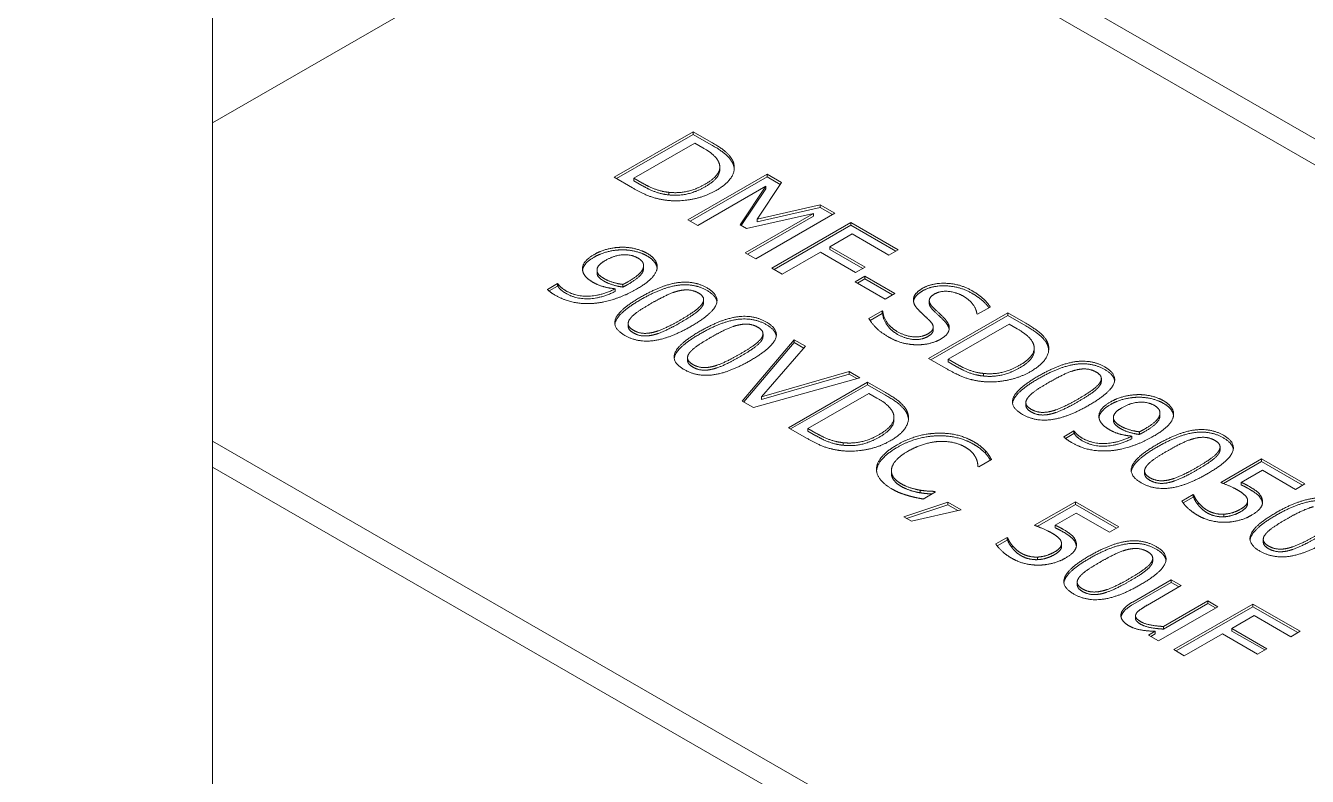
# Model space of a CAD drawing. Header units: millimetres. Extents: x 0 to 8410, y 0 to 5940.
# Drawn here: x 6881.33 to 6921.43, y 4915.36 to 4938.84 of the extents above; entities that cross this region are included whole.
import ezdxf

# ---------------------------------------------------------------- set-up
doc = ezdxf.new("R2010")
doc.units = ezdxf.units.MM
doc.header["$LTSCALE"] = 10
doc.layers.add('가시적인 것(ISO)', color=3, linetype='Continuous', lineweight=5, true_color=0x00ff00)
doc.layers.add('해치(ISO)', color=7, linetype='Continuous', lineweight=5)

msp = doc.modelspace()

# ---------------------------------------------------------------- hatches: boundary and pattern name
at = {"layer": '해치(ISO)'}
h = msp.add_hatch(dxfattribs=at)
h.set_pattern_fill('ANSI31', color=256, scale=254, angle=75, style=0)
h.set_pattern_definition([(119.99998, (0, 0), (-27.49631, -15.87499), [])])
edge = h.paths.add_edge_path()
edge.add_line((7404.266, 4779.834), (7404.266, 4781.463))
edge.add_line((7404.266, 4781.463), (7404.266, 4781.939))
edge.add_line((7404.266, 4781.939), (7404.266, 4785.699))
edge.add_line((7404.266, 4785.699), (7404.266, 4786.359))
edge.add_line((7404.266, 4786.359), (7404.266, 4792.156))
edge.add_line((7404.266, 4792.156), (7404.266, 4792.172))
edge.add_line((7404.266, 4792.172), (7404.266, 4792.297))
edge.add_line((7404.266, 4792.297), (7404.266, 4796.599))
edge.add_line((7404.266, 4796.599), (7404.266, 4801.485))
edge.add_line((7404.266, 4801.485), (7404.266, 4808.841))
edge.add_line((7404.266, 4808.841), (7404.266, 4812.536))
edge.add_line((7404.266, 4812.536), (7403.364, 4813.055))
edge.add_line((7403.364, 4813.055), (7401.607, 4814.067))
edge.add_line((7401.607, 4814.067), (7401.098, 4814.36))
edge.add_line((7401.098, 4814.36), (7399.485, 4815.289))
edge.add_line((7399.485, 4815.289), (7381.652, 4825.558))
edge.add_line((7381.652, 4825.558), (7377.402, 4828.006))
edge.add_line((7377.402, 4828.006), (7375.982, 4828.824))
edge.add_line((7375.982, 4828.824), (7375.982, 4827.189))
edge.add_ellipse((7378.103, 4825.967), major_axis=(1.497, -2.6), ratio=0.578093, start_angle=225.1108, end_angle=315.1108)
edge.add_line((7378.103, 4823.514), (7397.549, 4812.316))
edge.add_ellipse((7397.549, 4808.637), major_axis=(2.246, -3.9), ratio=0.578093, start_angle=45.1108, end_angle=135.1108, ccw=False)
edge.add_line((7400.731, 4806.805), (7400.731, 4784.323))
edge.add_ellipse((7402.852, 4783.101), major_axis=(1.497, -2.6), ratio=0.578093, start_angle=225.1108, end_angle=315.1108)
edge.add_line((7402.852, 4780.648), (7404.266, 4779.834))
edge = h.paths.add_edge_path()
edge.add_line((6488.28, 5307.315), (6489.694, 5306.501))
edge.add_ellipse((6489.694, 5308.954), major_axis=(1.497, -2.6), ratio=0.578093, start_angle=315.1108, end_angle=405.1108)
edge.add_line((6491.816, 5307.732), (6491.816, 5330.214))
edge.add_ellipse((6494.998, 5328.382), major_axis=(-2.246, 3.9), ratio=0.578093, start_angle=315.1108, end_angle=405.1108, ccw=False)
edge.add_line((6494.998, 5332.061), (6514.443, 5320.863))
edge.add_ellipse((6514.443, 5323.316), major_axis=(1.497, -2.6), ratio=0.578093, start_angle=315.1108, end_angle=405.1108)
edge.add_line((6516.564, 5322.094), (6516.564, 5323.729))
edge.add_line((6516.564, 5323.729), (6498.559, 5334.098))
edge.add_line((6498.559, 5334.098), (6498.547, 5334.105))
edge.add_line((6498.547, 5334.105), (6488.28, 5340.017))
edge.add_line((6488.28, 5340.017), (6488.28, 5307.315))

# ---------------------------------------------------------------- linework, layer by layer
at = {"layer": '가시적인 것(ISO)'}
for p, q in [((6887.176, 3452.778), (6887.176, 5110.308)), ((6903.98, 4945.483), (6944.639, 4922.069)), ((6903.273, 4945.075), (6887.176, 4935.806)), ((6943.932, 4921.662), (6903.273, 4945.075)), ((6899.74, 4934.098), (6902.215, 4935.523)), ((6902.215, 4935.523), (6902.778, 4935.198)), ((6902.215, 4935.523), (6902.215, 4935.441)), ((6899.811, 4934.057), (6902.215, 4935.441)), ((6902.259, 4935.169), (6900.354, 4934.072)), ((6902.215, 4935.441), (6902.778, 4935.117)), ((6902.51, 4935.025), (6902.259, 4935.169)), ((6903.044, 4934.424), (6903.044, 4934.342)), ((6900.309, 4933.77), (6899.74, 4934.098)), ((6900.354, 4934.072), (6900.354, 4933.99)), ((6900.354, 4934.072), (6900.604, 4933.928)), ((6900.354, 4933.99), (6900.604, 4933.846)), ((6902.048, 4932.768), (6904.523, 4934.193)), ((6902.119, 4932.727), (6904.523, 4934.112)), ((6904.972, 4933.935), (6904.212, 4932.786)), ((6904.523, 4934.193), (6904.972, 4933.935)), ((6904.523, 4934.193), (6904.523, 4934.112)), ((6904.523, 4934.112), (6904.933, 4933.876)), ((6901.453, 4933.629), (6901.453, 4933.547)), ((6904.487, 4933.819), (6902.355, 4932.592)), ((6903.677, 4932.616), (6904.487, 4933.819)), ((6903.716, 4932.593), (6904.487, 4933.738)), ((6904.487, 4933.819), (6904.487, 4933.738)), ((6904.212, 4932.786), (6906.188, 4933.235)), ((6904.212, 4932.704), (6906.188, 4933.153)), ((6906.188, 4933.235), (6906.645, 4932.972)), ((6906.188, 4933.235), (6906.188, 4933.153)), ((6906.188, 4933.153), (6906.574, 4932.931)), ((6902.355, 4932.592), (6902.048, 4932.768)), ((6903.841, 4931.736), (6905.973, 4932.963)), ((6905.973, 4932.963), (6903.877, 4932.5)), ((6903.912, 4931.695), (6905.973, 4932.882)), ((6906.645, 4932.972), (6904.17, 4931.546)), ((6904.212, 4932.786), (6904.212, 4932.704)), ((6904.672, 4931.258), (6907.146, 4932.683)), ((6905.973, 4932.963), (6905.973, 4932.882)), ((6907.146, 4932.683), (6908.627, 4931.831)), ((6907.146, 4932.683), (6907.146, 4932.601)), ((6903.877, 4932.5), (6903.677, 4932.616)), ((6904.743, 4931.217), (6907.146, 4932.601)), ((6907.183, 4932.325), (6906.485, 4931.923)), ((6907.146, 4932.601), (6908.556, 4931.79)), ((6908.334, 4931.662), (6907.183, 4932.325)), ((6906.485, 4931.923), (6907.588, 4931.288)), ((6906.485, 4931.923), (6906.485, 4931.841)), ((6904.17, 4931.546), (6903.841, 4931.736)), ((6906.192, 4931.754), (6905, 4931.068)), ((6907.295, 4931.119), (6906.192, 4931.754)), ((6906.485, 4931.841), (6907.517, 4931.247)), ((6908.627, 4931.831), (6908.334, 4931.662)), ((6899.204, 4931.193), (6899.204, 4931.111)), ((6900.657, 4931.311), (6900.657, 4931.229)), ((6900.658, 4931.337), (6900.658, 4931.255)), ((6905, 4931.068), (6904.672, 4931.258)), ((6907.588, 4931.288), (6907.295, 4931.119)), ((6897.649, 4930.593), (6897.967, 4930.776)), ((6897.702, 4930.542), (6897.967, 4930.695)), ((6897.967, 4930.776), (6897.983, 4930.767)), ((6897.967, 4930.776), (6897.967, 4930.695)), ((6897.967, 4930.695), (6897.983, 4930.685)), ((6897.983, 4930.767), (6897.983, 4930.685)), ((6900.015, 4930.747), (6900.015, 4930.666)), ((6907.279, 4930.83), (6907.58, 4931.004)), ((6908.215, 4930.291), (6907.279, 4930.83)), ((6907.35, 4930.789), (6907.58, 4930.922)), ((6907.58, 4931.004), (6908.516, 4930.464)), ((6907.58, 4931.004), (6907.58, 4930.922)), ((6907.58, 4930.922), (6908.445, 4930.423)), ((6899.774, 4930.611), (6899.774, 4930.529)), ((6902.539, 4930.272), (6902.539, 4930.19)), ((6908.516, 4930.464), (6908.215, 4930.291)), ((6907.708, 4929.68), (6908.121, 4929.918)), ((6908.121, 4929.918), (6908.145, 4929.904)), ((6908.121, 4929.918), (6908.121, 4929.836)), ((6908.145, 4929.904), (6908.145, 4929.822)), ((6909.577, 4928.433), (6912.052, 4929.858)), ((6909.598, 4930.241), (6909.598, 4930.159)), ((6911.505, 4930.039), (6911.111, 4929.813)), ((6912.052, 4929.858), (6912.616, 4929.533)), ((6912.052, 4929.858), (6912.052, 4929.776)), ((6900.178, 4929.523), (6900.178, 4929.441)), ((6907.746, 4929.62), (6908.121, 4929.836)), ((6908.121, 4929.836), (6908.145, 4929.822)), ((6909.648, 4928.392), (6912.052, 4929.776)), ((6912.096, 4929.504), (6910.191, 4928.407)), ((6911.111, 4929.813), (6911.087, 4929.827)), ((6912.052, 4929.776), (6912.616, 4929.452)), ((6912.347, 4929.36), (6912.096, 4929.504)), ((6904.396, 4929.202), (6904.396, 4929.121)), ((6909.723, 4929.408), (6909.723, 4929.327)), ((6903.745, 4927.098), (6905.368, 4929.014)), ((6903.792, 4927.071), (6905.368, 4928.932)), ((6905.721, 4928.811), (6904.351, 4927.232)), ((6905.368, 4929.014), (6905.721, 4928.811)), ((6905.368, 4929.014), (6905.368, 4928.932)), ((6905.368, 4928.932), (6905.674, 4928.756)), ((6912.881, 4928.759), (6912.881, 4928.677)), ((6902.035, 4928.454), (6902.035, 4928.372)), ((6910.147, 4928.105), (6909.577, 4928.433)), ((6910.191, 4928.407), (6910.191, 4928.326)), ((6910.191, 4928.407), (6910.442, 4928.263)), ((6910.191, 4928.326), (6910.442, 4928.181)), ((6904.351, 4927.232), (6907.093, 4928.021)), ((6904.351, 4927.15), (6907.093, 4927.939)), ((6907.093, 4928.021), (6907.428, 4927.828)), ((6907.093, 4928.021), (6907.093, 4927.939)), ((6907.093, 4927.939), (6907.332, 4927.801)), ((6911.29, 4927.964), (6911.29, 4927.882)), ((6907.428, 4927.828), (6904.1, 4926.893)), ((6905.189, 4926.266), (6907.664, 4927.692)), ((6905.26, 4926.225), (6907.664, 4927.61)), ((6907.664, 4927.692), (6908.228, 4927.367)), ((6907.664, 4927.692), (6907.664, 4927.61)), ((6907.664, 4927.61), (6908.228, 4927.285)), ((6914.981, 4927.8), (6914.981, 4927.718)), ((6904.1, 4926.893), (6903.745, 4927.098)), ((6904.351, 4927.232), (6904.351, 4927.15)), ((6907.708, 4927.338), (6905.803, 4926.241)), ((6907.959, 4927.194), (6907.708, 4927.338)), ((6912.62, 4927.051), (6912.62, 4926.97)), ((6916.813, 4926.7), (6916.813, 4926.619)), ((6916.814, 4926.726), (6916.814, 4926.644)), ((6905.759, 4925.938), (6905.189, 4926.266)), ((6905.803, 4926.241), (6905.803, 4926.159)), ((6905.803, 4926.241), (6906.054, 4926.097)), ((6908.494, 4926.593), (6908.494, 4926.511)), ((6915.36, 4926.582), (6915.36, 4926.501)), ((6887.176, 4925.841), (6919.183, 4907.41)), ((6905.803, 4926.159), (6906.054, 4926.015)), ((6913.805, 4925.982), (6914.124, 4926.166)), ((6913.858, 4925.931), (6914.124, 4926.084)), ((6914.124, 4926.166), (6914.14, 4926.156)), ((6914.124, 4926.166), (6914.124, 4926.084)), ((6914.124, 4926.084), (6914.14, 4926.075)), ((6914.14, 4926.156), (6914.14, 4926.075)), ((6915.931, 4926), (6915.931, 4925.919)), ((6916.171, 4926.137), (6916.171, 4926.055)), ((6906.902, 4925.797), (6906.902, 4925.716)), ((6911.361, 4925.54), (6911.361, 4925.458)), ((6918.695, 4925.661), (6918.695, 4925.579)), ((6911.148, 4925.039), (6911.122, 4925.054)), ((6911.545, 4925.267), (6911.148, 4925.039)), ((6918.715, 4924.552), (6919.99, 4925.287)), ((6918.8, 4924.519), (6919.99, 4925.205)), ((6919.99, 4925.287), (6921.348, 4924.505)), ((6919.99, 4925.287), (6919.99, 4925.205)), ((6919.99, 4925.205), (6921.277, 4924.464)), ((6918.476, 4907.003), (6887.176, 4925.027)), ((6908.413, 4924.92), (6908.413, 4924.839)), ((6916.334, 4924.912), (6916.334, 4924.831)), ((6920.018, 4924.936), (6919.358, 4924.556)), ((6921.057, 4924.337), (6920.018, 4924.936)), ((6909.311, 4924.311), (6909.311, 4924.229)), ((6909.796, 4924.26), (6909.403, 4924.034)), ((6909.772, 4924.274), (6909.796, 4924.26)), ((6909.772, 4924.274), (6909.772, 4924.246)), ((6919.358, 4924.556), (6919.358, 4924.474)), ((6921.348, 4924.505), (6921.057, 4924.337)), ((6908.798, 4923.479), (6910.179, 4923.938)), ((6908.888, 4923.428), (6910.179, 4923.856)), ((6910.179, 4923.938), (6910.594, 4923.699)), ((6910.179, 4923.938), (6910.179, 4923.856)), ((6910.179, 4923.856), (6910.493, 4923.676)), ((6912.893, 4923.212), (6914.168, 4923.946)), ((6912.978, 4923.179), (6914.168, 4923.864)), ((6914.168, 4923.946), (6915.526, 4923.164)), ((6914.168, 4923.946), (6914.168, 4923.864)), ((6914.168, 4923.864), (6915.455, 4923.123)), ((6917.501, 4923.971), (6917.852, 4924.173)), ((6917.541, 4923.912), (6917.852, 4924.092)), ((6917.852, 4924.173), (6917.876, 4924.159)), ((6917.852, 4924.173), (6917.852, 4924.092)), ((6917.852, 4924.092), (6917.876, 4924.078)), ((6917.876, 4924.159), (6917.876, 4924.078)), ((6918.011, 4923.93), (6918.011, 4923.848)), ((6919.557, 4923.977), (6919.557, 4923.896)), ((6909.04, 4923.34), (6908.798, 4923.479)), ((6910.594, 4923.699), (6909.04, 4923.34)), ((6914.197, 4923.595), (6913.537, 4923.215)), ((6915.235, 4922.997), (6914.197, 4923.595)), ((6918.809, 4923.56), (6918.809, 4923.478)), ((6913.537, 4923.215), (6913.537, 4923.133)), ((6915.526, 4923.164), (6915.235, 4922.997)), ((6911.68, 4922.631), (6912.03, 4922.833)), ((6911.719, 4922.572), (6912.03, 4922.751)), ((6912.03, 4922.833), (6912.055, 4922.819)), ((6912.03, 4922.833), (6912.03, 4922.751)), ((6912.03, 4922.751), (6912.055, 4922.737)), ((6912.055, 4922.819), (6912.055, 4922.737)), ((6913.736, 4922.637), (6913.736, 4922.555)), ((6920.048, 4922.773), (6920.048, 4922.692)), ((6912.189, 4922.589), (6912.189, 4922.507)), ((6912.987, 4922.219), (6912.987, 4922.138)), ((6916.588, 4922.182), (6916.588, 4922.1)), ((6914.227, 4921.433), (6914.227, 4921.351)), ((6915.963, 4920.813), (6917.169, 4921.507)), ((6915.963, 4920.731), (6917.169, 4921.425)), ((6917.169, 4921.507), (6917.482, 4921.327)), ((6917.169, 4921.507), (6917.169, 4921.425)), ((6917.169, 4921.425), (6917.411, 4921.286)), ((6917.482, 4921.327), (6916.423, 4920.717)), ((6918.627, 4920.667), (6916.77, 4919.598)), ((6916.926, 4920.048), (6918.314, 4920.847)), ((6916.926, 4919.966), (6918.314, 4920.766)), ((6917.247, 4919.323), (6919.722, 4920.748)), ((6917.318, 4919.282), (6919.722, 4920.666)), ((6918.314, 4920.847), (6918.627, 4920.667)), ((6918.314, 4920.847), (6918.314, 4920.766)), ((6918.314, 4920.766), (6918.556, 4920.626)), ((6919.722, 4920.748), (6921.202, 4919.896)), ((6919.722, 4920.748), (6919.722, 4920.666)), ((6919.722, 4920.666), (6921.131, 4919.855)), ((6916.05, 4920.38), (6916.05, 4920.298)), ((6919.758, 4920.39), (6919.06, 4919.988)), ((6920.909, 4919.727), (6919.758, 4920.39)), ((6916.457, 4919.778), (6916.661, 4919.896)), ((6916.661, 4919.896), (6916.661, 4919.814)), ((6916.926, 4920.048), (6916.926, 4919.966)), ((6918.767, 4919.82), (6917.576, 4919.133)), ((6919.87, 4919.184), (6918.767, 4919.82)), ((6919.06, 4919.988), (6920.163, 4919.353)), ((6919.06, 4919.988), (6919.06, 4919.906)), ((6919.06, 4919.906), (6920.092, 4919.312)), ((6921.202, 4919.896), (6920.909, 4919.727)), ((6916.77, 4919.598), (6916.457, 4919.778)), ((6916.528, 4919.737), (6916.661, 4919.814)), ((6917.576, 4919.133), (6917.247, 4919.323)), ((6920.163, 4919.353), (6919.87, 4919.184))]:
    msp.add_line(p, q, dxfattribs=at)
for points in [[(6902.778, 4935.198), (6903.127, 4934.997), (6903.42, 4934.709), (6903.468, 4934.575)], [(6902.778, 4935.117), (6903.127, 4934.916), (6903.42, 4934.627), (6903.468, 4934.493)], [(6903.015, 4934.563), (6902.961, 4934.684), (6902.732, 4934.897), (6902.51, 4935.025)], [(6902.588, 4933.885), (6902.873, 4934.049), (6903.087, 4934.39), (6903.015, 4934.563)], [(6903.468, 4934.575), (6903.548, 4934.346), (6903.288, 4933.893), (6902.927, 4933.685)], [(6903.468, 4934.493), (6903.492, 4934.426), (6903.497, 4934.36)], [(6900.604, 4933.928), (6900.823, 4933.802), (6901.224, 4933.652), (6901.453, 4933.629)], [(6901.453, 4933.629), (6901.741, 4933.596), (6902.299, 4933.719), (6902.588, 4933.885)], [(6901.384, 4933.379), (6901.078, 4933.42), (6900.61, 4933.596), (6900.309, 4933.77)], [(6900.604, 4933.846), (6900.823, 4933.72), (6901.224, 4933.57), (6901.453, 4933.547)], [(6902.927, 4933.685), (6902.588, 4933.49), (6901.767, 4933.334), (6901.384, 4933.379)], [(6901.453, 4933.547), (6901.741, 4933.515), (6902.299, 4933.637), (6902.588, 4933.803)], [(6899.119, 4931.686), (6899.309, 4931.796), (6899.75, 4931.907), (6899.973, 4931.91)], [(6899.973, 4931.91), (6900.186, 4931.915), (6900.607, 4931.813), (6900.759, 4931.726)], [(6898.756, 4931.168), (6898.726, 4931.303), (6898.9, 4931.561), (6899.119, 4931.686)], [(6899.119, 4931.605), (6899.309, 4931.714), (6899.75, 4931.825), (6899.973, 4931.829)], [(6899.47, 4931.5), (6899.313, 4931.41), (6899.191, 4931.248), (6899.207, 4931.155)], [(6900.486, 4931.571), (6900.282, 4931.689), (6899.746, 4931.66), (6899.47, 4931.5)], [(6899.973, 4931.829), (6900.186, 4931.833), (6900.607, 4931.732), (6900.759, 4931.644)], [(6900.657, 4931.311), (6900.665, 4931.399), (6900.575, 4931.52), (6900.486, 4931.571)], [(6900.759, 4931.726), (6900.93, 4931.628), (6901.092, 4931.402), (6901.086, 4931.281)], [(6899.087, 4930.809), (6898.95, 4930.887), (6898.784, 4931.052), (6898.756, 4931.168)], [(6899.204, 4931.111), (6899.204, 4931.093), (6899.207, 4931.073)], [(6899.207, 4931.155), (6899.219, 4931.088), (6899.343, 4930.977), (6899.436, 4930.924)], [(6899.207, 4931.073), (6899.219, 4931.006), (6899.343, 4930.896), (6899.436, 4930.842)], [(6900.178, 4930.834), (6900.428, 4930.978), (6900.653, 4931.214), (6900.657, 4931.311)], [(6900.178, 4930.752), (6900.428, 4930.897), (6900.653, 4931.132), (6900.657, 4931.229)], [(6901.086, 4931.281), (6901.078, 4931.129), (6900.777, 4930.794), (6900.438, 4930.598)], [(6900.657, 4931.229), (6900.658, 4931.243), (6900.658, 4931.255)], [(6897.983, 4930.767), (6898.002, 4930.729), (6898.136, 4930.603), (6898.226, 4930.551)], [(6897.983, 4930.685), (6898.002, 4930.647), (6898.136, 4930.521), (6898.226, 4930.469)], [(6899.774, 4930.611), (6899.552, 4930.635), (6899.229, 4930.727), (6899.087, 4930.809)], [(6899.436, 4930.924), (6899.542, 4930.863), (6899.861, 4930.765), (6900.015, 4930.747)], [(6899.436, 4930.842), (6899.542, 4930.781), (6899.861, 4930.683), (6900.015, 4930.666)], [(6900.015, 4930.747), (6900.041, 4930.76), (6900.127, 4930.805), (6900.178, 4930.834)], [(6900.015, 4930.666), (6900.041, 4930.678), (6900.127, 4930.723), (6900.178, 4930.752)], [(6900.567, 4930.351), (6901.237, 4930.737), (6902.243, 4930.871), (6902.648, 4930.638)], [(6900.567, 4930.27), (6901.237, 4930.655), (6902.243, 4930.789), (6902.648, 4930.556)], [(6909.389, 4930.627), (6909.689, 4930.8), (6910.566, 4930.765), (6910.929, 4930.555)], [(6909.389, 4930.545), (6909.689, 4930.719), (6910.566, 4930.683), (6910.929, 4930.474)], [(6897.895, 4930.411), (6897.829, 4930.449), (6897.693, 4930.544), (6897.649, 4930.593)], [(6899.127, 4930.157), (6898.792, 4930.128), (6898.188, 4930.243), (6897.895, 4930.411)], [(6898.226, 4930.551), (6898.551, 4930.364), (6899.351, 4930.398), (6899.774, 4930.611)], [(6898.226, 4930.469), (6898.551, 4930.282), (6899.351, 4930.316), (6899.774, 4930.529)], [(6900.438, 4930.598), (6900.131, 4930.422), (6899.444, 4930.185), (6899.127, 4930.157)], [(6900.071, 4929.154), (6899.662, 4929.389), (6899.915, 4929.976), (6900.567, 4930.351)], [(6901.744, 4930.542), (6901.567, 4930.498), (6901.146, 4930.297), (6900.904, 4930.157)], [(6902.374, 4930.48), (6902.235, 4930.559), (6901.926, 4930.587), (6901.744, 4930.542)], [(6902.648, 4930.638), (6903.056, 4930.403), (6902.797, 4929.813), (6902.151, 4929.441)], [(6902.48, 4930.123), (6902.556, 4930.224), (6902.512, 4930.4), (6902.374, 4930.48)], [(6902.648, 4930.556), (6902.928, 4930.395), (6902.955, 4930.206)], [(6909.102, 4930.277), (6909.108, 4930.368), (6909.244, 4930.544), (6909.389, 4930.627)], [(6909.292, 4929.916), (6909.198, 4930.009), (6909.098, 4930.185), (6909.102, 4930.277)], [(6909.766, 4930.449), (6909.609, 4930.359), (6909.589, 4930.156), (6909.704, 4930.042)], [(6910.666, 4930.379), (6910.438, 4930.51), (6909.94, 4930.55), (6909.766, 4930.449)], [(6911.087, 4929.827), (6911.077, 4929.957), (6910.869, 4930.262), (6910.666, 4930.379)], [(6910.929, 4930.555), (6911.138, 4930.435), (6911.424, 4930.175), (6911.505, 4930.039)], [(6900.904, 4930.157), (6900.643, 4930.007), (6900.326, 4929.788), (6900.242, 4929.679)], [(6901.814, 4929.635), (6902.069, 4929.782), (6902.404, 4930.021), (6902.48, 4930.123)], [(6901.814, 4929.554), (6902.069, 4929.7), (6902.404, 4929.939), (6902.48, 4930.041)], [(6902.48, 4930.041), (6902.539, 4930.12), (6902.539, 4930.19)], [(6908.145, 4929.904), (6908.155, 4929.723), (6908.398, 4929.389), (6908.588, 4929.279)], [(6909.627, 4929.593), (6909.545, 4929.678), (6909.399, 4929.813), (6909.292, 4929.916)], [(6909.598, 4930.159), (6909.598, 4930.065), (6909.704, 4929.96)], [(6909.704, 4930.042), (6909.78, 4929.965), (6910.01, 4929.749), (6910.081, 4929.674)], [(6909.704, 4929.96), (6909.78, 4929.884), (6910.01, 4929.668), (6910.081, 4929.592)], [(6900.242, 4929.679), (6900.162, 4929.578), (6900.202, 4929.395), (6900.346, 4929.312)], [(6900.972, 4929.252), (6901.142, 4929.295), (6901.559, 4929.489), (6901.814, 4929.635)], [(6900.972, 4929.17), (6901.142, 4929.213), (6901.559, 4929.407), (6901.814, 4929.554)], [(6902.424, 4929.282), (6903.094, 4929.668), (6904.1, 4929.802), (6904.506, 4929.568)], [(6902.424, 4929.2), (6903.094, 4929.586), (6904.1, 4929.72), (6904.506, 4929.487)], [(6903.601, 4929.472), (6903.425, 4929.429), (6903.003, 4929.228), (6902.761, 4929.088)], [(6904.231, 4929.41), (6904.092, 4929.49), (6903.784, 4929.517), (6903.601, 4929.472)], [(6904.506, 4929.568), (6904.913, 4929.334), (6904.654, 4928.744), (6904.008, 4928.372)], [(6904.506, 4929.487), (6904.785, 4929.326), (6904.812, 4929.136)], [(6908.328, 4929.101), (6908.059, 4929.256), (6907.794, 4929.538), (6907.708, 4929.68)], [(6908.145, 4929.822), (6908.155, 4929.641), (6908.398, 4929.307), (6908.588, 4929.198)], [(6909.553, 4929.2), (6909.702, 4929.285), (6909.74, 4929.476), (6909.627, 4929.593)], [(6910.081, 4929.674), (6910.257, 4929.483), (6910.179, 4929.165), (6909.948, 4929.032)], [(6910.081, 4929.592), (6910.203, 4929.459), (6910.222, 4929.342)], [(6912.616, 4929.533), (6912.965, 4929.332), (6913.257, 4929.044), (6913.306, 4928.91)], [(6912.616, 4929.452), (6912.965, 4929.251), (6913.257, 4928.962), (6913.306, 4928.828)], [(6902.151, 4929.441), (6901.485, 4929.058), (6900.474, 4928.922), (6900.071, 4929.154)], [(6900.346, 4929.312), (6900.482, 4929.233), (6900.791, 4929.206), (6900.972, 4929.252)], [(6900.346, 4929.23), (6900.482, 4929.152), (6900.791, 4929.124), (6900.972, 4929.17)], [(6901.928, 4928.084), (6901.519, 4928.32), (6901.772, 4928.907), (6902.424, 4929.282)], [(6902.761, 4929.088), (6902.5, 4928.938), (6902.183, 4928.718), (6902.099, 4928.61)], [(6903.671, 4928.566), (6903.926, 4928.712), (6904.261, 4928.952), (6904.337, 4929.053)], [(6904.337, 4929.053), (6904.413, 4929.155), (6904.369, 4929.33), (6904.231, 4929.41)], [(6904.337, 4928.971), (6904.396, 4929.05), (6904.396, 4929.121)], [(6909.198, 4928.859), (6908.971, 4928.865), (6908.554, 4928.971), (6908.328, 4929.101)], [(6908.588, 4929.279), (6908.861, 4929.122), (6909.367, 4929.092), (6909.553, 4929.2)], [(6908.588, 4929.198), (6908.861, 4929.04), (6909.367, 4929.01), (6909.553, 4929.118)], [(6912.852, 4928.898), (6912.798, 4929.019), (6912.569, 4929.232), (6912.347, 4929.36)], [(6903.671, 4928.484), (6903.926, 4928.631), (6904.261, 4928.87), (6904.337, 4928.971)], [(6909.948, 4929.032), (6909.802, 4928.948), (6909.403, 4928.854), (6909.198, 4928.859)], [(6912.425, 4928.22), (6912.71, 4928.384), (6912.924, 4928.725), (6912.852, 4928.898)], [(6913.306, 4928.91), (6913.386, 4928.681), (6913.125, 4928.228), (6912.764, 4928.02)], [(6913.306, 4928.828), (6913.329, 4928.761), (6913.334, 4928.695)], [(6904.008, 4928.372), (6903.342, 4927.988), (6902.332, 4927.852), (6901.928, 4928.084)], [(6902.099, 4928.61), (6902.019, 4928.508), (6902.059, 4928.326), (6902.203, 4928.242)], [(6902.203, 4928.242), (6902.34, 4928.164), (6902.648, 4928.136), (6902.829, 4928.182)], [(6902.829, 4928.182), (6902.999, 4928.225), (6903.417, 4928.419), (6903.671, 4928.566)], [(6902.829, 4928.101), (6902.999, 4928.143), (6903.417, 4928.337), (6903.671, 4928.484)], [(6910.442, 4928.263), (6910.66, 4928.137), (6911.061, 4927.987), (6911.29, 4927.964)], [(6913.009, 4927.879), (6913.679, 4928.265), (6914.685, 4928.399), (6915.09, 4928.166)], [(6913.009, 4927.798), (6913.679, 4928.183), (6914.685, 4928.317), (6915.09, 4928.084)], [(6902.203, 4928.161), (6902.34, 4928.082), (6902.648, 4928.054), (6902.829, 4928.101)], [(6911.222, 4927.714), (6910.915, 4927.755), (6910.448, 4927.931), (6910.147, 4928.105)], [(6910.442, 4928.181), (6910.66, 4928.055), (6911.061, 4927.905), (6911.29, 4927.882)], [(6912.764, 4928.02), (6912.425, 4927.825), (6911.605, 4927.669), (6911.222, 4927.714)], [(6911.29, 4927.964), (6911.579, 4927.931), (6912.136, 4928.054), (6912.425, 4928.22)], [(6911.29, 4927.882), (6911.579, 4927.85), (6912.136, 4927.972), (6912.425, 4928.138)], [(6912.513, 4926.682), (6912.104, 4926.917), (6912.357, 4927.504), (6913.009, 4927.879)], [(6914.186, 4928.07), (6914.009, 4928.026), (6913.588, 4927.825), (6913.346, 4927.685)], [(6914.816, 4928.008), (6914.677, 4928.087), (6914.368, 4928.115), (6914.186, 4928.07)], [(6915.09, 4928.166), (6915.498, 4927.931), (6915.239, 4927.341), (6914.593, 4926.969)], [(6914.922, 4927.651), (6914.998, 4927.752), (6914.954, 4927.928), (6914.816, 4928.008)], [(6915.09, 4928.084), (6915.37, 4927.923), (6915.397, 4927.734)], [(6913.346, 4927.685), (6913.085, 4927.535), (6912.768, 4927.316), (6912.684, 4927.207)], [(6914.256, 4927.163), (6914.511, 4927.31), (6914.846, 4927.549), (6914.922, 4927.651)], [(6914.256, 4927.082), (6914.511, 4927.228), (6914.846, 4927.467), (6914.922, 4927.569)], [(6914.922, 4927.569), (6914.981, 4927.648), (6914.981, 4927.718)], [(6908.465, 4926.732), (6908.41, 4926.853), (6908.182, 4927.066), (6907.959, 4927.194)], [(6908.228, 4927.367), (6908.577, 4927.166), (6908.87, 4926.877), (6908.918, 4926.743)], [(6908.228, 4927.285), (6908.577, 4927.084), (6908.87, 4926.796), (6908.918, 4926.662)], [(6912.684, 4927.207), (6912.604, 4927.106), (6912.644, 4926.923), (6912.788, 4926.84)], [(6913.414, 4926.78), (6913.584, 4926.823), (6914.001, 4927.017), (6914.256, 4927.163)], [(6913.414, 4926.698), (6913.584, 4926.741), (6914.001, 4926.935), (6914.256, 4927.082)], [(6914.912, 4926.557), (6914.882, 4926.692), (6915.056, 4926.95), (6915.275, 4927.076)], [(6915.275, 4927.076), (6915.466, 4927.185), (6915.907, 4927.296), (6916.129, 4927.3)], [(6915.275, 4926.994), (6915.466, 4927.104), (6915.907, 4927.214), (6916.129, 4927.218)], [(6916.643, 4926.96), (6916.438, 4927.078), (6915.903, 4927.049), (6915.626, 4926.89)], [(6916.129, 4927.3), (6916.342, 4927.304), (6916.763, 4927.203), (6916.916, 4927.115)], [(6916.129, 4927.218), (6916.342, 4927.223), (6916.763, 4927.121), (6916.916, 4927.033)], [(6916.916, 4927.115), (6917.086, 4927.017), (6917.248, 4926.792), (6917.242, 4926.67)], [(6908.037, 4926.054), (6908.322, 4926.218), (6908.537, 4926.559), (6908.465, 4926.732)], [(6908.918, 4926.743), (6908.998, 4926.515), (6908.737, 4926.062), (6908.376, 4925.854)], [(6908.918, 4926.662), (6908.941, 4926.595), (6908.947, 4926.529)], [(6914.593, 4926.969), (6913.927, 4926.586), (6912.916, 4926.45), (6912.513, 4926.682)], [(6912.788, 4926.84), (6912.924, 4926.762), (6913.233, 4926.734), (6913.414, 4926.78)], [(6912.788, 4926.758), (6912.924, 4926.68), (6913.233, 4926.652), (6913.414, 4926.698)], [(6915.626, 4926.89), (6915.47, 4926.8), (6915.347, 4926.637), (6915.363, 4926.544)], [(6916.334, 4926.223), (6916.585, 4926.368), (6916.809, 4926.603), (6916.813, 4926.7)], [(6917.242, 4926.67), (6917.234, 4926.518), (6916.934, 4926.183), (6916.595, 4925.988)], [(6916.813, 4926.7), (6916.821, 4926.788), (6916.731, 4926.909), (6916.643, 4926.96)], [(6916.813, 4926.619), (6916.814, 4926.632), (6916.814, 4926.644)], [(6915.243, 4926.198), (6915.107, 4926.276), (6914.94, 4926.442), (6914.912, 4926.557)], [(6915.36, 4926.501), (6915.36, 4926.482), (6915.363, 4926.463)], [(6915.363, 4926.544), (6915.375, 4926.477), (6915.5, 4926.367), (6915.592, 4926.313)], [(6915.363, 4926.463), (6915.375, 4926.396), (6915.5, 4926.285), (6915.592, 4926.232)], [(6915.592, 4926.313), (6915.698, 4926.252), (6916.017, 4926.154), (6916.171, 4926.137)], [(6916.334, 4926.142), (6916.585, 4926.286), (6916.809, 4926.522), (6916.813, 4926.619)], [(6906.834, 4925.548), (6906.527, 4925.588), (6906.06, 4925.765), (6905.759, 4925.938)], [(6906.054, 4926.097), (6906.272, 4925.971), (6906.674, 4925.821), (6906.902, 4925.797)], [(6906.054, 4926.015), (6906.272, 4925.889), (6906.674, 4925.739), (6906.902, 4925.716)], [(6908.376, 4925.854), (6908.037, 4925.659), (6907.217, 4925.503), (6906.834, 4925.548)], [(6906.902, 4925.797), (6907.191, 4925.765), (6907.749, 4925.888), (6908.037, 4926.054)], [(6906.902, 4925.716), (6907.191, 4925.683), (6907.749, 4925.806), (6908.037, 4925.972)], [(6908.593, 4925.729), (6908.904, 4925.908), (6909.524, 4926.083), (6909.844, 4926.094)], [(6908.593, 4925.648), (6908.904, 4925.827), (6909.524, 4926.001), (6909.844, 4926.012)], [(6909.905, 4925.836), (6909.674, 4925.823), (6909.175, 4925.669), (6908.936, 4925.532)], [(6909.844, 4926.094), (6910.159, 4926.105), (6910.739, 4925.972), (6910.99, 4925.827)], [(6909.844, 4926.012), (6910.159, 4926.023), (6910.739, 4925.89), (6910.99, 4925.746)], [(6910.707, 4925.667), (6910.548, 4925.758), (6910.135, 4925.846), (6909.905, 4925.836)], [(6914.052, 4925.801), (6913.985, 4925.839), (6913.849, 4925.933), (6913.805, 4925.982)], [(6914.14, 4926.156), (6914.158, 4926.118), (6914.292, 4925.992), (6914.383, 4925.94)], [(6914.14, 4926.075), (6914.158, 4926.036), (6914.292, 4925.911), (6914.383, 4925.859)], [(6914.383, 4925.94), (6914.707, 4925.753), (6915.508, 4925.787), (6915.931, 4926)], [(6914.383, 4925.859), (6914.707, 4925.672), (6915.508, 4925.705), (6915.931, 4925.919)], [(6915.931, 4926), (6915.708, 4926.025), (6915.385, 4926.116), (6915.243, 4926.198)], [(6916.595, 4925.988), (6916.288, 4925.811), (6915.6, 4925.574), (6915.283, 4925.547)], [(6915.592, 4926.232), (6915.698, 4926.17), (6916.017, 4926.072), (6916.171, 4926.055)], [(6916.171, 4926.137), (6916.198, 4926.149), (6916.284, 4926.194), (6916.334, 4926.223)], [(6916.171, 4926.055), (6916.198, 4926.068), (6916.284, 4926.113), (6916.334, 4926.142)], [(6916.723, 4925.741), (6917.393, 4926.126), (6918.4, 4926.26), (6918.805, 4926.027)], [(6916.723, 4925.659), (6917.393, 4926.045), (6918.4, 4926.179), (6918.805, 4925.945)], [(6917.9, 4925.931), (6917.724, 4925.887), (6917.303, 4925.686), (6917.06, 4925.547)], [(6918.53, 4925.869), (6918.392, 4925.948), (6918.083, 4925.976), (6917.9, 4925.931)], [(6918.805, 4926.027), (6919.212, 4925.793), (6918.953, 4925.202), (6918.307, 4924.83)], [(6918.636, 4925.512), (6918.713, 4925.614), (6918.668, 4925.789), (6918.53, 4925.869)], [(6918.805, 4925.945), (6919.084, 4925.784), (6919.111, 4925.595)], [(6907.949, 4925.001), (6907.961, 4925.178), (6908.28, 4925.549), (6908.593, 4925.729)], [(6908.936, 4925.532), (6908.681, 4925.385), (6908.437, 4925.103), (6908.416, 4924.969)], [(6911.05, 4925.333), (6911.008, 4925.417), (6910.851, 4925.584), (6910.707, 4925.667)], [(6910.99, 4925.827), (6911.114, 4925.756), (6911.296, 4925.609), (6911.361, 4925.54)], [(6910.99, 4925.746), (6911.114, 4925.674), (6911.296, 4925.527), (6911.361, 4925.458)], [(6911.361, 4925.54), (6911.415, 4925.479), (6911.507, 4925.34), (6911.545, 4925.267)], [(6915.283, 4925.547), (6914.948, 4925.518), (6914.344, 4925.632), (6914.052, 4925.801)], [(6916.228, 4924.543), (6915.819, 4924.778), (6916.071, 4925.365), (6916.723, 4925.741)], [(6917.06, 4925.547), (6916.799, 4925.396), (6916.482, 4925.177), (6916.398, 4925.068)], [(6917.97, 4925.024), (6918.225, 4925.171), (6918.56, 4925.41), (6918.636, 4925.512)], [(6918.636, 4925.43), (6918.695, 4925.509), (6918.695, 4925.579)], [(6911.122, 4925.054), (6911.118, 4925.102), (6911.094, 4925.245), (6911.05, 4925.333)], [(6916.398, 4925.068), (6916.318, 4924.967), (6916.358, 4924.784), (6916.502, 4924.701)], [(6917.97, 4924.943), (6918.225, 4925.089), (6918.56, 4925.328), (6918.636, 4925.43)], [(6908.42, 4924.355), (6908.18, 4924.494), (6907.935, 4924.822), (6907.949, 4925.001)], [(6908.416, 4924.969), (6908.398, 4924.839), (6908.553, 4924.607), (6908.709, 4924.517)], [(6918.307, 4924.83), (6917.642, 4924.447), (6916.631, 4924.311), (6916.228, 4924.543)], [(6916.502, 4924.701), (6916.639, 4924.623), (6916.948, 4924.595), (6917.128, 4924.641)], [(6917.128, 4924.641), (6917.299, 4924.684), (6917.716, 4924.878), (6917.97, 4925.024)], [(6917.128, 4924.559), (6917.299, 4924.602), (6917.716, 4924.796), (6917.97, 4924.943)], [(6908.934, 4924.142), (6908.789, 4924.184), (6908.569, 4924.269), (6908.42, 4924.355)], [(6908.709, 4924.517), (6908.852, 4924.435), (6909.165, 4924.335), (6909.311, 4924.311)], [(6908.709, 4924.435), (6908.852, 4924.353), (6909.165, 4924.254), (6909.311, 4924.229)], [(6909.311, 4924.311), (6909.453, 4924.289), (6909.696, 4924.274), (6909.772, 4924.274)], [(6916.502, 4924.619), (6916.639, 4924.541), (6916.948, 4924.513), (6917.128, 4924.559)], [(6919.264, 4924.305), (6919.128, 4924.384), (6918.815, 4924.515), (6918.715, 4924.552)], [(6919.555, 4924.006), (6919.547, 4924.082), (6919.39, 4924.232), (6919.264, 4924.305)], [(6919.358, 4924.556), (6919.427, 4924.526), (6919.549, 4924.462), (6919.597, 4924.434)], [(6919.358, 4924.474), (6919.427, 4924.444), (6919.549, 4924.38), (6919.597, 4924.353)], [(6919.597, 4924.434), (6919.788, 4924.325), (6919.988, 4924.138), (6920.016, 4924.015)], [(6919.597, 4924.353), (6919.788, 4924.243), (6919.988, 4924.056), (6920.016, 4923.933)], [(6909.403, 4924.034), (6909.283, 4924.059), (6909.068, 4924.102), (6908.934, 4924.142)], [(6918.009, 4923.517), (6917.832, 4923.619), (6917.565, 4923.863), (6917.501, 4923.971)], [(6917.876, 4924.159), (6917.886, 4924.121), (6917.956, 4923.998), (6918.011, 4923.93)], [(6917.876, 4924.078), (6917.886, 4924.04), (6917.956, 4923.916), (6918.011, 4923.848)], [(6918.011, 4923.93), (6918.075, 4923.853), (6918.199, 4923.738), (6918.301, 4923.679)], [(6918.011, 4923.848), (6918.075, 4923.772), (6918.199, 4923.656), (6918.301, 4923.597)], [(6919.338, 4923.719), (6919.471, 4923.796), (6919.567, 4923.934), (6919.555, 4924.006)], [(6920.016, 4924.015), (6920.046, 4923.892), (6919.898, 4923.654), (6919.673, 4923.524)], [(6920.016, 4923.933), (6920.02, 4923.918), (6920.022, 4923.903)], [(6920.437, 4923.602), (6921.107, 4923.987), (6922.114, 4924.121), (6922.519, 4923.888)], [(6920.437, 4923.52), (6921.107, 4923.906), (6922.114, 4924.04), (6922.519, 4923.806)], [(6918.859, 4923.307), (6918.642, 4923.302), (6918.201, 4923.406), (6918.009, 4923.517)], [(6918.301, 4923.679), (6918.402, 4923.621), (6918.662, 4923.554), (6918.809, 4923.56)], [(6918.301, 4923.597), (6918.402, 4923.539), (6918.662, 4923.473), (6918.809, 4923.478)], [(6918.809, 4923.56), (6918.945, 4923.567), (6919.206, 4923.643), (6919.338, 4923.719)], [(6918.809, 4923.478), (6918.945, 4923.485), (6919.206, 4923.561), (6919.338, 4923.638)], [(6919.673, 4923.524), (6919.495, 4923.421), (6919.076, 4923.312), (6918.859, 4923.307)], [(6919.942, 4922.404), (6919.533, 4922.64), (6919.786, 4923.226), (6920.437, 4923.602)], [(6921.615, 4923.792), (6921.438, 4923.748), (6921.017, 4923.547), (6920.774, 4923.408)], [(6913.442, 4922.964), (6913.306, 4923.043), (6912.993, 4923.175), (6912.893, 4923.212)], [(6913.537, 4923.215), (6913.605, 4923.185), (6913.727, 4923.121), (6913.775, 4923.094)], [(6913.537, 4923.133), (6913.605, 4923.103), (6913.727, 4923.04), (6913.775, 4923.012)], [(6913.775, 4923.094), (6913.966, 4922.984), (6914.166, 4922.797), (6914.194, 4922.674)], [(6920.774, 4923.408), (6920.514, 4923.257), (6920.197, 4923.038), (6920.112, 4922.929)], [(6912.187, 4922.177), (6912.01, 4922.278), (6911.744, 4922.522), (6911.68, 4922.631)], [(6912.055, 4922.819), (6912.065, 4922.781), (6912.135, 4922.657), (6912.189, 4922.589)], [(6912.055, 4922.737), (6912.065, 4922.699), (6912.135, 4922.575), (6912.189, 4922.507)], [(6913.733, 4922.665), (6913.725, 4922.741), (6913.569, 4922.892), (6913.442, 4922.964)], [(6913.517, 4922.379), (6913.649, 4922.455), (6913.745, 4922.594), (6913.733, 4922.665)], [(6913.775, 4923.012), (6913.966, 4922.902), (6914.166, 4922.715), (6914.194, 4922.593)], [(6914.194, 4922.674), (6914.225, 4922.551), (6914.076, 4922.313), (6913.852, 4922.184)], [(6914.616, 4922.261), (6915.286, 4922.647), (6916.292, 4922.781), (6916.697, 4922.547)], [(6914.616, 4922.179), (6915.286, 4922.565), (6916.292, 4922.699), (6916.697, 4922.466)], [(6922.022, 4922.692), (6921.356, 4922.308), (6920.345, 4922.172), (6919.942, 4922.404)], [(6920.112, 4922.929), (6920.032, 4922.828), (6920.072, 4922.645), (6920.217, 4922.562)], [(6920.842, 4922.502), (6921.013, 4922.545), (6921.43, 4922.739), (6921.685, 4922.886)], [(6920.842, 4922.42), (6921.013, 4922.463), (6921.43, 4922.657), (6921.685, 4922.804)], [(6912.189, 4922.589), (6912.253, 4922.513), (6912.377, 4922.397), (6912.48, 4922.338)], [(6912.189, 4922.507), (6912.253, 4922.431), (6912.377, 4922.316), (6912.48, 4922.257)], [(6912.48, 4922.338), (6912.58, 4922.281), (6912.841, 4922.214), (6912.987, 4922.219)], [(6912.48, 4922.257), (6912.58, 4922.199), (6912.841, 4922.132), (6912.987, 4922.138)], [(6912.987, 4922.219), (6913.124, 4922.226), (6913.384, 4922.303), (6913.517, 4922.379)], [(6912.987, 4922.138), (6913.124, 4922.145), (6913.384, 4922.221), (6913.517, 4922.297)], [(6914.12, 4921.063), (6913.711, 4921.299), (6913.964, 4921.886), (6914.616, 4922.261)], [(6914.194, 4922.593), (6914.198, 4922.578), (6914.2, 4922.563)], [(6915.793, 4922.452), (6915.616, 4922.408), (6915.195, 4922.207), (6914.953, 4922.067)], [(6916.423, 4922.389), (6916.284, 4922.469), (6915.975, 4922.497), (6915.793, 4922.452)], [(6916.697, 4922.547), (6917.105, 4922.313), (6916.846, 4921.723), (6916.2, 4921.351)], [(6916.529, 4922.032), (6916.605, 4922.134), (6916.561, 4922.31), (6916.423, 4922.389)], [(6916.697, 4922.466), (6916.977, 4922.305), (6917.004, 4922.115)], [(6920.217, 4922.562), (6920.353, 4922.484), (6920.662, 4922.456), (6920.842, 4922.502)], [(6920.217, 4922.48), (6920.353, 4922.402), (6920.662, 4922.374), (6920.842, 4922.42)], [(6913.037, 4921.967), (6912.821, 4921.962), (6912.379, 4922.066), (6912.187, 4922.177)], [(6913.852, 4922.184), (6913.673, 4922.081), (6913.254, 4921.971), (6913.037, 4921.967)], [(6914.953, 4922.067), (6914.692, 4921.917), (6914.375, 4921.697), (6914.291, 4921.589)], [(6915.863, 4921.545), (6916.118, 4921.692), (6916.453, 4921.931), (6916.529, 4922.032)], [(6915.863, 4921.463), (6916.118, 4921.61), (6916.453, 4921.849), (6916.529, 4921.951)], [(6916.529, 4921.951), (6916.588, 4922.029), (6916.588, 4922.1)], [(6914.291, 4921.589), (6914.211, 4921.487), (6914.251, 4921.305), (6914.395, 4921.222)], [(6915.021, 4921.162), (6915.191, 4921.204), (6915.608, 4921.398), (6915.863, 4921.545)], [(6915.021, 4921.08), (6915.191, 4921.123), (6915.608, 4921.317), (6915.863, 4921.463)], [(6916.2, 4921.351), (6915.534, 4920.968), (6914.523, 4920.831), (6914.12, 4921.063)], [(6914.395, 4921.222), (6914.531, 4921.143), (6914.84, 4921.115), (6915.021, 4921.162)], [(6914.395, 4921.14), (6914.531, 4921.061), (6914.84, 4921.034), (6915.021, 4921.08)], [(6915.594, 4920.406), (6915.6, 4920.502), (6915.775, 4920.704), (6915.963, 4920.813)], [(6916.423, 4920.717), (6916.274, 4920.631), (6916.102, 4920.507), (6916.068, 4920.443)], [(6915.841, 4920.072), (6915.721, 4920.142), (6915.586, 4920.312), (6915.594, 4920.406)], [(6916.068, 4920.443), (6916.034, 4920.38), (6916.098, 4920.266), (6916.22, 4920.196)], [(6916.661, 4919.896), (6916.391, 4919.906), (6916.002, 4919.98), (6915.841, 4920.072)], [(6916.22, 4920.196), (6916.334, 4920.13), (6916.724, 4920.056), (6916.926, 4920.048)], [(6916.22, 4920.114), (6916.334, 4920.048), (6916.724, 4919.975), (6916.926, 4919.966)]]:
    msp.add_open_spline(points, degree=2, dxfattribs=at)
for points, knots in [([(6902.588, 4933.803), (6902.873, 4933.967), (6903.044, 4934.24), (6903.044, 4934.342)], [0, 0, 0, 1, 1.597765, 1.597765, 1.597765]), ([(6898.751, 4931.196), (6898.761, 4931.274), (6898.9, 4931.479), (6899.119, 4931.605)], [0.409511, 0.409511, 0.409511, 1, 2, 2, 2]), ([(6900.759, 4931.644), (6900.93, 4931.546), (6901.073, 4931.348), (6901.084, 4931.257)], [0, 0, 0, 1, 1.759965, 1.759965, 1.759965]), ([(6899.762, 4929.507), (6899.768, 4929.553), (6899.915, 4929.894), (6900.567, 4930.27)], [0.837111, 0.837111, 0.837111, 1, 2, 2, 2]), ([(6909.105, 4930.22), (6909.117, 4930.298), (6909.244, 4930.462), (6909.389, 4930.545)], [0.13514, 0.13514, 0.13514, 1, 2, 2, 2]), ([(6910.929, 4930.474), (6911.138, 4930.354), (6911.393, 4930.122), (6911.466, 4930.017)], [0, 0, 0, 1, 1.779972, 1.779972, 1.779972]), ([(6900.178, 4929.441), (6900.178, 4929.423), (6900.202, 4929.313), (6900.346, 4929.23)], [0.8, 0.8, 0.8, 1, 2, 2, 2]), ([(6901.619, 4928.437), (6901.625, 4928.484), (6901.772, 4928.825), (6902.424, 4929.2)], [0.837111, 0.837111, 0.837111, 1, 2, 2, 2]), ([(6909.553, 4929.118), (6909.702, 4929.203), (6909.723, 4929.312), (6909.723, 4929.327)], [0, 0, 0, 1, 1.145038, 1.145038, 1.145038]), ([(6912.425, 4928.138), (6912.71, 4928.302), (6912.881, 4928.575), (6912.881, 4928.677)], [0, 0, 0, 1, 1.597765, 1.597765, 1.597765]), ([(6902.035, 4928.372), (6902.035, 4928.353), (6902.059, 4928.244), (6902.203, 4928.161)], [0.8, 0.8, 0.8, 1, 2, 2, 2]), ([(6912.204, 4927.035), (6912.21, 4927.081), (6912.357, 4927.422), (6913.009, 4927.798)], [0.837111, 0.837111, 0.837111, 1, 2, 2, 2]), ([(6912.62, 4926.97), (6912.62, 4926.951), (6912.644, 4926.841), (6912.788, 4926.758)], [0.8, 0.8, 0.8, 1, 2, 2, 2]), ([(6914.907, 4926.585), (6914.918, 4926.663), (6915.056, 4926.868), (6915.275, 4926.994)], [0.409511, 0.409511, 0.409511, 1, 2, 2, 2]), ([(6916.916, 4927.033), (6917.086, 4926.935), (6917.229, 4926.737), (6917.24, 4926.646)], [0, 0, 0, 1, 1.759965, 1.759965, 1.759965]), ([(6908.037, 4925.972), (6908.322, 4926.136), (6908.494, 4926.408), (6908.494, 4926.511)], [0, 0, 0, 1, 1.597765, 1.597765, 1.597765]), ([(6907.949, 4924.923), (6907.963, 4925.099), (6908.28, 4925.467), (6908.593, 4925.648)], [0.013067, 0.013067, 0.013067, 1, 2, 2, 2]), ([(6911.361, 4925.458), (6911.415, 4925.397), (6911.487, 4925.288), (6911.511, 4925.248)], [0, 0, 0, 1, 1.569499, 1.569499, 1.569499]), ([(6915.918, 4924.896), (6915.924, 4924.942), (6916.071, 4925.283), (6916.723, 4925.659)], [0.837111, 0.837111, 0.837111, 1, 2, 2, 2]), ([(6908.413, 4924.839), (6908.413, 4924.735), (6908.553, 4924.525), (6908.709, 4924.435)], [0.189474, 0.189474, 0.189474, 1, 2, 2, 2]), ([(6916.334, 4924.831), (6916.334, 4924.812), (6916.358, 4924.703), (6916.502, 4924.619)], [0.8, 0.8, 0.8, 1, 2, 2, 2]), ([(6909.311, 4924.229), (6909.453, 4924.207), (6909.634, 4924.196), (6909.682, 4924.194)], [0, 0, 0, 1, 1.485416, 1.485416, 1.485416]), ([(6919.338, 4923.638), (6919.471, 4923.714), (6919.557, 4923.839), (6919.557, 4923.896)], [0, 0, 0, 1, 1.8, 1.8, 1.8]), ([(6919.632, 4922.757), (6919.639, 4922.803), (6919.786, 4923.145), (6920.437, 4923.52)], [0.837111, 0.837111, 0.837111, 1, 2, 2, 2]), ([(6920.048, 4922.692), (6920.048, 4922.673), (6920.072, 4922.564), (6920.217, 4922.48)], [0.8, 0.8, 0.8, 1, 2, 2, 2]), ([(6913.517, 4922.297), (6913.649, 4922.373), (6913.736, 4922.498), (6913.736, 4922.555)], [0, 0, 0, 1, 1.8, 1.8, 1.8]), ([(6913.811, 4921.417), (6913.817, 4921.463), (6913.964, 4921.804), (6914.616, 4922.179)], [0.837111, 0.837111, 0.837111, 1, 2, 2, 2]), ([(6914.227, 4921.351), (6914.227, 4921.332), (6914.251, 4921.223), (6914.395, 4921.14)], [0.8, 0.8, 0.8, 1, 2, 2, 2]), ([(6915.597, 4920.347), (6915.611, 4920.432), (6915.775, 4920.622), (6915.963, 4920.731)], [0.116779, 0.116779, 0.116779, 1, 2, 2, 2]), ([(6916.05, 4920.298), (6916.05, 4920.269), (6916.098, 4920.185), (6916.22, 4920.114)], [0.515152, 0.515152, 0.515152, 1, 2, 2, 2])]:
    msp.add_open_spline(points, degree=2, knots=knots, dxfattribs=at)

doc.saveas('drawing.dxf')
